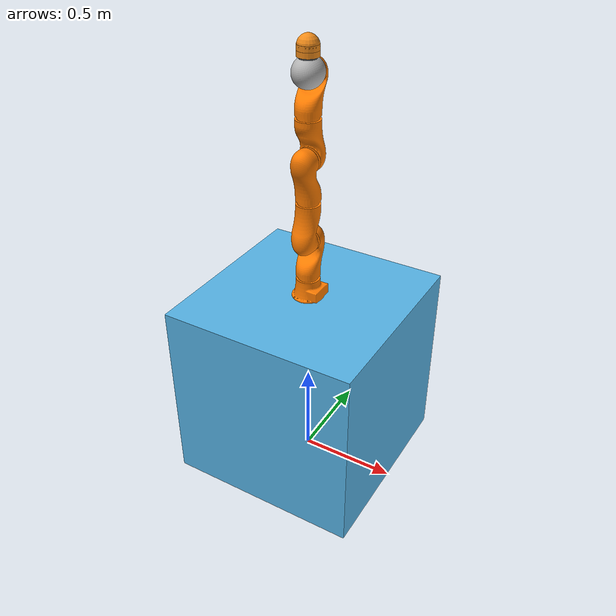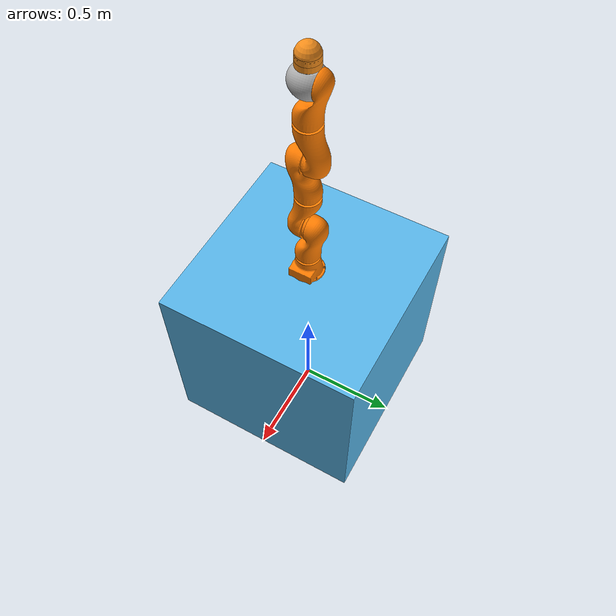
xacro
<?xml version="1.0"?>
<robot xmlns:xacro="http://www.ros.org/wiki/xacro" name="single_lwr_robot">

	<!-- Include all models -->
	<xacro:include filename="$(find lwr_description)/model/kuka_lwr.urdf.xacro"/>
	<xacro:include filename="$(find end_effector)/urdf/end_effector.urdf.xacro" />
	<!-- and assemble your robot -->
	<link name="world"/>

	<joint name="fixed_w" type="fixed">
      <parent link="world"/>
      <child link="box"/>
    </joint>

	<link name="box">
		<inertial>
			<mass value="5.0"/>
			<origin rpy="0 0 0" xyz="0 0 0"/>
			<inertia ixx="0.01"
             iyy="0.01"
             izz="0.01"
             ixy="0" iyz="0" ixz="0"/>
		</inertial>
		<visual>
			<origin xyz="0 0 0.50" rpy="0 0 0"/>
			<geometry>
				<box size="1.0 1.0 1.0"/>
			</geometry>
		</visual>
		<collision>
			<origin xyz="0 0 0.50" rpy="0 0 0"/>
			<geometry>
				<box size="1.0 1.0 1.0"/>
			</geometry>
		</collision>
	</link>

>

	<!-- using the models -->
	<xacro:kuka_lwr parent="box" name="lwr">
		<origin xyz="0 0 1" rpy="0 0 0"/>
	</xacro:kuka_lwr>

	<xacro:end_effector_kuka_lwr parent="lwr_7_link" name="lwr">
		<origin xyz="0 0 0" rpy="0 0 0"/>
	</xacro:end_effector_kuka_lwr>

	<joint name="fixed_ef" type="fixed">
		<origin xyz="0 0 0.0875" rpy="0 0 0"/>
      <parent link="lwr_7_link"/>
      <child link="ef"/>
    </joint>

	<link name="ef">
		<inertial>
			<mass value="0.001"/>
			<origin rpy="0 0 0" xyz="0 0 0"/>
			<inertia ixx="0.001"
             iyy="0.001"
             izz="0.001"
             ixy="0" iyz="0" ixz="0"/>
		</inertial>
	</link>

</robot>

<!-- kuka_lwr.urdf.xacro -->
<robot name="kuka_lwr" xmlns:xacro="http://www.ros.org/wiki/xacro">

	<!-- utils /-->
	<xacro:include filename="$(find lwr_description)/model/utils.xacro"/>
	<xacro:include filename="$(find lwr_description)/model/kuka_materials.xacro"
	/>

	<!-- gazebo and transmission models /-->
	<xacro:include filename="$(find lwr_description)/model/kuka_lwr.gazebo.xacro"/>
	<xacro:include filename="$(find lwr_description)/model/kuka_lwr.transmission.xacro"/>

	<!-- properties /-->
	<xacro:property name="base_mass" value="2.0"/>
	<xacro:property name="link_mass" value="2.35"/>
    <xacro:property name="wrist_mass" value="1.1"/>
    <xacro:property name="tip_mass" value="0.25"/>
	<xacro:property name="velocity_scale" value="1"/>
	<xacro:property name="effort_scale" value="1"/>

	<xacro:property name="max_stiffness" value="5000"/>
	<xacro:property name="min_stiffness" value="0"/>
	<xacro:property name="rate_stiffness" value="20000"/> <!-- reflex to stiffness -->

	<!-- URDF model /-->
	<xacro:macro name="kuka_lwr" params="parent name *origin">

		<!-- First (shoulder) element of the arm. Fixed to its parent. -->
		<joint name="${parent}_${name}_base_joint" type="fixed">
			<xacro:insert_block name="origin"/>
			<origin xyz="0 0 0" rpy="0 0 0"/>
			<parent link="${parent}"/>
			<child link="${name}_base_link"/>
		</joint>

		<link name="${name}_base_link">
			<inertial>
				<mass value="${base_mass}"/>
				<origin xyz="0 0 0.055"  />
				<cylinder_inertia_def radius="0.06" length="0.11" mass="${base_mass}"/>
			</inertial>
			<visual>
				<origin xyz="0 0 0" rpy="0 0 ${M_PI}"/>
				<geometry>
					<mesh filename="package://lwr_description/meshes/lwr4plus/visual/base.STL"/>
				</geometry>
				<material name="Kuka/Orange"/>
			</visual>
			<collision>
				<origin xyz="0 0 0.055" rpy="0 0 ${M_PI}"/>
				<geometry>
					<cylinder radius="0.07" length="0.11"/>
				</geometry>
			</collision>
		</link>

		<!-- Second segment of the arm. Joint along z-axis -->
		<joint name="${name}_a1_joint" type="revolute">
			<origin xyz="0 0 0.11" rpy="0 0 0"/>
			<axis xyz="0 0 1"/>
			<limit lower="${-170 * M_PI / 180}" upper="${170 * M_PI / 180}" effort="176" velocity="${velocity_scale * 110 * M_PI / 180}" />
			<dynamics friction="10.0" damping="1.0"/>
			<parent link="${name}_base_link"/>
			<child link="${name}_1_link"/>
		</joint>

		<joint name="${name}_a1_joint_stiffness" type="revolute">
			<axis xyz="0 0 1"/>
			<limit lower="${min_stiffness}" upper="${max_stiffness}" effort="0" velocity="${rate_stiffness}" />
			<safety_controller soft_lower_limit="${min_stiffness}" soft_upper_limit="${max_stiffness}" k_position="30" k_velocity="30"/>
			<parent link="${name}_base_link"/>
			<child link="${name}_1_link_dummy"/>
		</joint>
		<link name="${name}_1_link_dummy"/>

		<link name="${name}_1_link">
			<inertial>
				<mass value="${link_mass}"/>
				<origin rpy="0 0 0" xyz="0 -0.06 0.130"/>
				<cuboid_inertia_def length="0.12" width="0.06" height="0.260" mass="${link_mass}"/>
			</inertial>
			<visual>
				<origin xyz="0 0 -0.008" rpy="0 0 ${M_PI}"/>
				<geometry>
					<mesh filename="package://lwr_description/meshes/lwr4plus/visual/link_1.STL"/>
				</geometry>
				<material name="Kuka/Orange"/>
			</visual>
			<collision>
				<origin xyz="0 0 0.0" rpy="0 0 0"/>
				<geometry>
					<sphere radius="0.07"/>
				</geometry>
			</collision>
			<collision>
				<origin xyz="0 0.06 0.2" rpy="0 0 0"/>
				<geometry>
					<sphere radius="0.07"/>
				</geometry>
			</collision>
			<collision>
				<origin xyz="0 0.03 0.1" rpy="-0.291 0 0"/>
				<geometry>
					<cylinder radius="0.07" length="0.208"/>
				</geometry>
			</collision>
		</link>

		<!-- Third segment of the arm. Joint along y-axis -->
		<joint name="${name}_a2_joint" type="revolute">
			<origin xyz="0 0 0.2005" rpy="0 0 0"/>
			<axis xyz="0 -1 0"/>
			<limit lower="${-120 * M_PI / 180}" upper="${120 * M_PI / 180}" effort="176" velocity="${velocity_scale * 110 * M_PI / 180}" />
			<dynamics friction="10.0" damping="1.0"/>
			<parent link="${name}_1_link"/>
			<child link="${name}_2_link"/>
		</joint>

		<joint name="${name}_a2_joint_stiffness" type="revolute">
			<axis xyz="0 0 1"/>
			<limit lower="${min_stiffness}" upper="${max_stiffness}" effort="0" velocity="${rate_stiffness}" />
			<safety_controller soft_lower_limit="${min_stiffness}" soft_upper_limit="${max_stiffness}" k_position="30" k_velocity="30"/>
			<parent link="${name}_1_link"/>
			<child link="${name}_2_link_dummy"/>
		</joint>
		<link name="${name}_2_link_dummy"/>

		<link name="${name}_2_link">
			<inertial>
				<mass value="${link_mass}"/>
				<origin rpy="0 0 0" xyz="0 0.06 ${0.130 - 0.06}"/>
				<cuboid_inertia_def length="0.12" width="0.06" height="0.260" mass="${link_mass}"/>
			</inertial>

			<visual>
				<origin xyz="0 0 0.0" rpy="0 0 ${M_PI}"/>
				<geometry>
					<mesh filename="package://lwr_description/meshes/lwr4plus/visual/link_2.STL"/>
				</geometry>
				<material name="Kuka/Orange"/>
			</visual>
			<collision>
				<origin xyz="0 0 0.2" rpy="0 0 0"/>
				<geometry>
					<sphere radius="0.07"/>
				</geometry>
			</collision>
			<collision>
				<origin xyz="0 -0.06 0.0" rpy="0 0 0"/>
				<geometry>
					<sphere radius="0.07"/>
				</geometry>
			</collision>
			<collision>
				<origin xyz="0 -0.03 0.1" rpy="-0.291 0 0"/>
				<geometry>
					<cylinder radius="0.07" length="0.208"/>
				</geometry>
			</collision>
		</link>

		<!-- Fourth element of the arm. z-axis -->
		<joint name="${name}_e1_joint" type="revolute">
			<origin xyz="0 0 0.20" rpy="0 0 0"/>
			<axis xyz="0 0 1"/>
			<limit lower="${-170 * M_PI / 180}" upper="${170 * M_PI / 180}" effort="100" velocity="${velocity_scale * 128 * M_PI / 180}" />
			<dynamics friction="10.0" damping="1.0"/>
			<parent link="${name}_2_link"/>
			<child link="${name}_3_link"/>
		</joint>

		<joint name="${name}_e1_joint_stiffness" type="revolute">
			<axis xyz="0 0 1"/>
			<limit lower="${min_stiffness}" upper="${max_stiffness}" effort="0" velocity="${rate_stiffness}" />
			<safety_controller soft_lower_limit="${min_stiffness}" soft_upper_limit="${max_stiffness}" k_position="30" k_velocity="30"/>
			<parent link="${name}_2_link"/>
			<child link="${name}_3_link_dummy"/>
		</joint>
		<link name="${name}_3_link_dummy"/>

		<link name="${name}_3_link">
			<inertial>
				<mass value="${link_mass}"/>
				<origin rpy="0 0 0" xyz="0 0.06 0.130"/>
				<cuboid_inertia_def length="0.12" width="0.06" height="0.260" mass="${link_mass}"/>
			</inertial>

			<visual>
				<origin xyz="0 0 -0.008" rpy="0 0 ${M_PI}"/>
				<geometry>
					<mesh filename="package://lwr_description/meshes/lwr4plus/visual/link_3.STL"/>
				</geometry>
				<material name="Kuka/Orange"/>
			</visual>
			<collision>
				<origin xyz="0 0 0.0" rpy="0 0 0"/>
				<geometry>
					<sphere radius="0.07"/>
				</geometry>
			</collision>
			<collision>
				<origin xyz="0 -0.06 0.2" rpy="0 0 0"/>
				<geometry>
					<sphere radius="0.07"/>
				</geometry>
			</collision>
			<collision>
				<origin xyz="0 -0.03 0.1" rpy="0.291 0 0"/>
				<geometry>
					<cylinder radius="0.07" length="0.208"/>
				</geometry>
			</collision>
		</link>

		<!-- fifth element of the arm. x-axis -->
		<joint name="${name}_a3_joint" type="revolute">
			<origin xyz="0 0 0.20" rpy="0 0 0"/>
			<axis xyz="0 1 0"/>
			<limit lower="${-120 * M_PI / 180}" upper="${120 * M_PI / 180}" effort="100" velocity="${velocity_scale * 128 * M_PI / 180}" />
			<dynamics friction="10.0" damping="1.0"/>
			<parent link="${name}_3_link"/>
			<child link="${name}_4_link"/>
		</joint>

		<joint name="${name}_a3_joint_stiffness" type="revolute">
			<axis xyz="0 0 1"/>
			<limit lower="${min_stiffness}" upper="${max_stiffness}" effort="0" velocity="${rate_stiffness}" />
			<safety_controller soft_lower_limit="${min_stiffness}" soft_upper_limit="${max_stiffness}" k_position="30" k_velocity="30"/>
			<parent link="${name}_3_link"/>
			<child link="${name}_4_link_dummy"/>
		</joint>
		<link name="${name}_4_link_dummy"/>

		<link name="${name}_4_link">
			<inertial>
				<mass value="${link_mass}"/>
				<origin rpy="0 0 0" xyz="0 -0.06 ${0.130 - 0.06}"/>
				<cuboid_inertia_def length="0.12" width="0.06" height="0.2600" mass="${link_mass}"/>
			</inertial>

			<visual>
				<origin xyz="0 0 0.0" rpy="0 0 ${M_PI}"/>
				<geometry>
					<mesh filename="package://lwr_description/meshes/lwr4plus/visual/link_4.STL"/>
				</geometry>
				<material name="Kuka/Orange"/>
			</visual>
			<collision>
			<origin xyz="0 0 0.2" rpy="0 0 0"/>
			<geometry>
				<sphere radius="0.07"/>
			</geometry>
			</collision>
			<collision>
				<origin xyz="0 0.06 0.0" rpy="0 0 0"/>
				<geometry>
					<sphere radius="0.07"/>
				</geometry>
			</collision>
			<collision>
				<origin xyz="0 0.03 0.1" rpy="0.291 0 0"/>
				<geometry>
					<cylinder radius="0.07" length="0.208"/>
				</geometry>
			</collision>
		</link>

		<!-- Sixth element of the arm. z-axis -->
		<joint name="${name}_a4_joint" type="revolute">
			<origin xyz="0 0 0.20" rpy="0 0 0"/>
			<axis xyz="0 0 1"/>
			<limit lower="${-170 * M_PI / 180}" upper="${170 * M_PI / 180}" effort="100" velocity="${velocity_scale * 204 * M_PI / 180}" />
			<dynamics friction="10.0" damping="1.0"/>
			<parent link="${name}_4_link"/>
			<child link="${name}_5_link"/>
		</joint>

		<joint name="${name}_a4_joint_stiffness" type="revolute">
			<axis xyz="0 0 1"/>
			<limit lower="${min_stiffness}" upper="${max_stiffness}" effort="0" velocity="${rate_stiffness}" />
			<safety_controller soft_lower_limit="${min_stiffness}" soft_upper_limit="${max_stiffness}" k_position="30" k_velocity="30"/>
			<parent link="${name}_4_link"/>
			<child link="${name}_5_link_dummy"/>
		</joint>
		<link name="${name}_5_link_dummy"/>

		<link name="${name}_5_link">
			<inertial>
				<mass value="${link_mass}"/>
				<origin rpy="0 0 0" xyz="0 0 0.124"/>
				<cuboid_inertia_def length="0.12" width="0.06" height="0.248" mass="${link_mass}"/>
			</inertial>

			<visual>
				<origin xyz="0 0 -0.008" rpy="0 0 ${M_PI}"/>
				<geometry name="${name}_5_geom">
					<mesh filename="package://lwr_description/meshes/lwr4plus/visual/link_5.STL"/>
				</geometry>
				<material name="Kuka/Orange"/>
			</visual>

			<collision>
				<origin xyz="0 0 0.0" rpy="0 0 0"/>
				<geometry>
					<sphere radius="0.07"/>
				</geometry>
			</collision>
			<collision>
				<origin xyz="0 0.04 0.19" rpy="0 0 0"/>
				<geometry>
					<sphere radius="0.07"/>
				</geometry>
			</collision>
			<collision>
				<origin xyz="0 0.02 0.095" rpy="-0.207 0 0"/>
				<geometry>
					<cylinder radius="0.07" length="0.198"/>
				</geometry>
			</collision>
		</link>

		<!-- Seventh element of the arm. z-axis -->
		<joint name="${name}_a5_joint" type="revolute">
			<origin xyz="0 0 0.19" rpy="0 0 0"/>
			<axis xyz="0 -1 0"/>
			<limit lower="${-120 * M_PI / 180}" upper="${120 * M_PI / 180}" effort="38" velocity="${velocity_scale * 184 * M_PI / 180}" />
			<dynamics friction="10.0" damping="1.0"/>
			<parent link="${name}_5_link"/>
			<child link="${name}_6_link"/>
		</joint>

		<joint name="${name}_a5_joint_stiffness" type="revolute">
			<axis xyz="0 0 1"/>
			<limit lower="${min_stiffness}" upper="${max_stiffness}" effort="0" velocity="${rate_stiffness}" />
			<safety_controller soft_lower_limit="${min_stiffness}" soft_upper_limit="${max_stiffness}" k_position="30" k_velocity="30"/>
			<parent link="${name}_5_link"/>
			<child link="${name}_6_link_dummy"/>
		</joint>
		<link name="${name}_6_link_dummy"/>

		<link name="${name}_6_link">
			<inertial>
				<mass value="${wrist_mass}"/>
				<origin rpy="0 0 0" xyz="0 0 0.0625"/>
				<cuboid_inertia_def length="0.125" width="0.125" height="0.125" mass="${wrist_mass}"/>
			</inertial>

			<visual>
				<origin xyz="0 0 0" rpy="0 0 ${M_PI}"/>
				<geometry>
					<mesh filename="package://lwr_description/meshes/lwr4plus/visual/link_6.STL"/>
				</geometry>
			<material name="Kuka/Grey"/>
			</visual>
			<collision>
			<origin xyz="0 -0.01 0" rpy="0 0 ${M_PI}"/>
			<geometry>
				<sphere radius="0.08"/>
			</geometry>
			</collision>
		</link>

		<!-- Eighth element of the arm. z-axis -->
		<joint name="${name}_a6_joint" type="revolute">
			<origin xyz="0 0 0.078" rpy="0 0 0"/>
			<axis xyz="0 0 1"/>
			<limit lower="${-170 * M_PI / 180}" upper="${170 * M_PI / 180}" effort="38" velocity="${velocity_scale * 184 * M_PI / 180}" />
			<dynamics friction="10.0" damping="1.0"/>
			<parent link="${name}_6_link"/>
			<child link="${name}_7_link"/>
		</joint>

		<joint name="${name}_a6_joint_stiffness" type="revolute">
			<axis xyz="0 0 1"/>
			<limit lower="${min_stiffness}" upper="${max_stiffness}" effort="0" velocity="${rate_stiffness}" />
			<safety_controller soft_lower_limit="${min_stiffness}" soft_upper_limit="${max_stiffness}" k_position="30" k_velocity="30"/>
			<parent link="${name}_6_link"/>
			<child link="${name}_7_link_dummy"/>
		</joint>
		<link name="${name}_7_link_dummy"/>

		<link name="${name}_7_link">
			<inertial>
				<mass value="${tip_mass}"/>
				<origin xyz="0 0 0"/>
				<cuboid_inertia_def length="0.1" width="0.1" height="0.1" mass="${tip_mass}"/>
			</inertial>
			<visual>
				<origin xyz="0 0 0" rpy="0 0 ${M_PI}"/>
				<geometry>
					<mesh filename="package://lwr_description/meshes/lwr4plus/visual/link_7.STL"/>
				</geometry>
			<material name="Kuka/DarkGrey"/>
			</visual>

			<collision>
			<origin xyz="0 0 0" rpy="0 0 ${M_PI}"/>
			<geometry>
				<cylinder radius="0.04" length="0.05"/>
			</geometry>
			</collision>
		</link>

		<xacro:kuka_lwr_gazebo name="${name}"/>
		<xacro:kuka_lwr_transmission name="${name}"/>

	</xacro:macro>

</robot>

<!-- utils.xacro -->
<robot xmlns:xacro="http://www.ros.org/wiki/xacro">

  <xacro:property name="M_PI" value="3.1415926535897931"/>

  <!-- Little helper macro to define the inertia matrix needed for links. -->
  <xacro:macro name="cuboid_inertia_def" params="width height length mass">
    <inertia ixx="${mass * (height * height + length * length) / 12}"
             iyy="${mass * (width * width + length * length) / 12}"
             izz="${mass * (width * width + height * height) / 12}"
             ixy="0" iyz="0" ixz="0"/>
  </xacro:macro>

  <!-- length is along the y-axis! -->
  <xacro:macro name="cylinder_inertia_def" params="radius length mass">
    <inertia ixx="${mass * (3 * radius * radius + length * length) / 12}"
             iyy="${mass * radius* radius / 2}"
             izz="${mass * (3 * radius * radius + length * length) / 12}"
             ixy="0" iyz="0" ixz="0"/>
  </xacro:macro>

</robot>

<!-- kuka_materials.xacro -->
<robot xmlns:xacro="http://www.ros.org/wiki/xacro">
  <material name="Kuka/DarkGrey">
    <color rgba="0.3 0.3 0.3 1.0"/>
  </material>

  <material name="Kuka/LightGrey">
    <color rgba="0.8 0.8 0.8 1.0"/>
  </material>

  <material name="Kuka/Red">
    <color rgba="0.3 0.3 0.3 1.0"/>
  </material>

  <material name="Kuka/Black">
    <color rgba="0 0 0 1.0"/>
  </material>

  <material name="Kuka/Orange">
    <color rgba="1.0 0.487 0 1.0"/>
  </material>

  <material name="Kuka/Silver">
    <color rgba="1.0 1.0 1.0 1.0"/>
  </material>

  <material name="Kuka/Grey">
    <color rgba="0.7 0.7 0.7 1.0"/>
  </material>

  <material name="Kuka/Blue">
    <color rgba="0.0 0.0 0.8 1.0"/>
  </material>

</robot>

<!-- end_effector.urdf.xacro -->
<robot xmlns:xacro="http://www.ros.org/wiki/xacro" name="end_effector">

  <!-- Constants for robot dimensions -->
  <xacro:property name="PI" value="3.1415926535897931"/>
  <xacro:property name="mass" value="0.001" /> <!-- arbitrary value for mass -->
  <xacro:property name="width" value="0.25" />
  <xacro:property name="height" value="0.5" />
  <xacro:property name="length" value="0.025" />
  <xacro:property name="radius" value="0.05" />
  <!-- Import all Gazebo-customization elements, including Gazebo colors -->
  <xacro:include filename="$(find end_effector)/urdf/end_effector.gazebo" />

  <xacro:macro name="end_effector_kuka_lwr" params="parent name *origin">

    <joint name="fixed" type="fixed">
      <parent link="${parent}"/>
      <child link="link_cubo1"/>
      <xacro:insert_block name="origin"/>
    </joint>

    <link name="link_cubo1">
      <collision>
      <origin xyz="0 0 0" rpy="0 0 0"/>
      <geometry>
        <cylinder radius="${radius}" length="${length}"/>
      </geometry>
      </collision>

      <visual>
        <origin xyz="0 0 0" rpy="0 0 0"/>
        <geometry>
          <cylinder radius="${radius}" length="${length}"/>
        </geometry>
        <material name="orange"/>
      </visual>

      <inertial>
        <mass value="${mass}"/>
        <origin xyz="0 0 0"  />
        <cylinder_inertia_def radius="0.05" length="0.025" mass="${mass}"/>
      </inertial>

    </link>

    <joint name="joint1" type="fixed">
      <parent link="link_cubo1"/>
      <child link="link_cubo2"/>
      <origin xyz="0 0 0.025" rpy="0 0 0"/>
    </joint>

    <link name="link_cubo2">
      <collision>
        <origin xyz="0 0 0" rpy="0 0 0"/>
        <geometry>
          <cylinder radius="${radius}" length="${length}"/>
        </geometry>
      </collision>

      <visual>
        <origin xyz="0 0 0" rpy="0 0 0"/>
        <geometry>
          <cylinder radius="${radius}" length="${length}"/>
        </geometry>
        <material name="orange"/>
      </visual>

      <inertial>
        <mass value="${mass}"/>
        <origin xyz="0 0 0"  />
        <cylinder_inertia_def radius="0.05" length="0.025" mass="${mass}"/>
      </inertial>
    </link>

    <joint name="fixed2" type="fixed">
      <parent link="link_cubo2"/>
      <child link="link_sfera"/>
    </joint>

    <link name="link_sfera">
      <collision>
        <origin xyz="0 0 0.005" rpy="0 0 0"/>
        <geometry>
          <sphere radius="${radius}"/>
        </geometry>
      </collision>

      <visual>
        <origin xyz="0 0 0.005" rpy="0 0 0"/>
        <geometry>
          <sphere radius="${radius}"/>
        </geometry>
      </visual>
    </link>

  </xacro:macro>

  <xacro:kuka_lwr_gazebo_ft_sensor name="lwr"/>

</robot>
